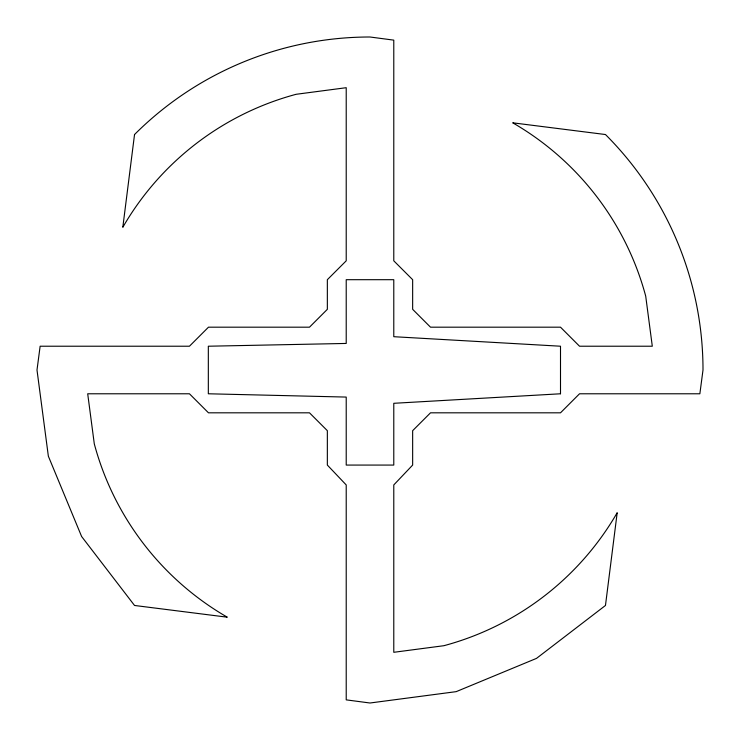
<?xml version="1.0" encoding="UTF-8"?>
<svg xmlns="http://www.w3.org/2000/svg" width="740" height="740" viewBox="0 0 740 740"><rect width="100%" height="100%" fill="white"/><g stroke="black" fill="none" stroke-linecap="round" stroke-linejoin="round"><path stroke-width="1.11" d="M134.532 134.532L122.812 227.282A285.427 285.427 0 0 1 296.13 94.294L346.218 87.699L346.218 260.822L327.348 279.692L327.348 309.32L309.486 327.182L208.477 327.182L189.449 346.218L40.136 346.218L37 370L48.35 456.182L81.613 536.5L134.532 605.468L227.282 617.188A285.427 285.427 0 0 1 94.294 443.871L87.699 393.782L189.449 393.782L208.477 412.818L309.486 412.818L327.348 430.68L327.348 465.072L346.218 484.941L346.218 699.864L370 703L456.182 691.65L536.5 658.387L605.468 605.468L617.188 512.718A285.427 285.427 0 0 1 443.871 645.706L393.782 652.301L393.782 484.941L412.652 465.072L412.652 430.68L430.514 412.818L560.504 412.818L579.531 393.782L699.864 393.782L703 370A333 333 0 0 0 605.468 134.532L512.718 122.812A285.427 285.427 0 0 1 645.706 296.13L652.301 346.218L579.531 346.218L560.504 327.182L430.514 327.182L412.652 309.32L412.652 279.692L393.782 260.822L393.782 40.136L370 37A333 333 0 0 0 134.532 134.532M560.504 393.782L393.782 403.3L393.782 465.072L346.218 465.072L346.218 397.075L208.329 393.782L208.329 346.218L346.218 343.443L346.218 279.692L393.782 279.692L393.782 336.7L560.504 346.218L560.504 393.782"/></g></svg>
